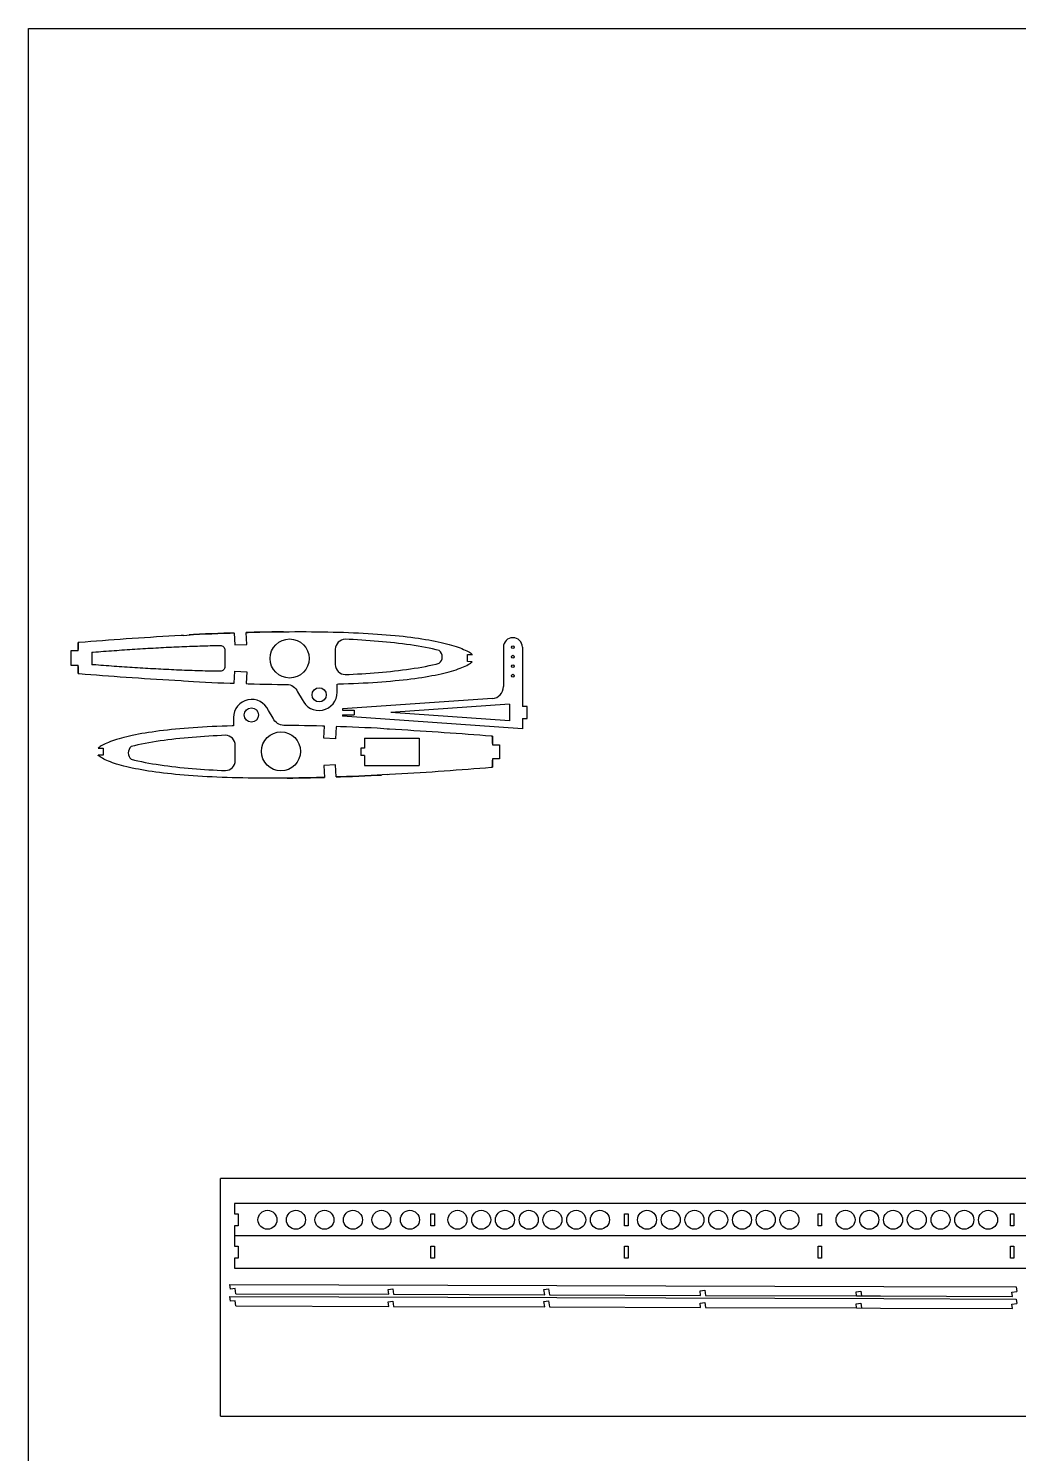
# Model space of a CAD drawing. Header units: inches. Extents: x 14 to 1585, y 4 to 1231.
# Drawn here: x 14 to 431, y 631 to 1231 of the extents above; entities that cross this region are included whole.
import ezdxf

# ---------------------------------------------------------------- set-up
doc = ezdxf.new("R2010")
doc.units = ezdxf.units.IN
doc.header["$MEASUREMENT"] = 0
doc.layers.add('7', color=7, linetype='Continuous')
doc.layers.add('LAYER01', color=7, linetype='Continuous')

# ---------------------------------------------------------------- blocks, each defined once
blk = doc.blocks.new('*U15')
blk.add_circle((0, 0), 4)
blk = doc.blocks.new('*U18')
at = {"color": 0, "linetype": 'ByBlock', "lineweight": -2, "transparency": 16777216}
for p in [(0, 0), (12, 0), (24, 0), (36, 0), (48, 0), (60, 0)]:
    blk.add_blockref('*U15', p, dxfattribs=at)
blk = doc.blocks.new('*U19')
blk.add_circle((0, 0), 4)
blk = doc.blocks.new('*U20')
at = {"color": 0, "linetype": 'ByBlock', "lineweight": -2, "transparency": 16777216}
for p in [(0, 0), (10, 0), (20, 0), (30, 0), (40, 0), (50, 0), (60, 0)]:
    blk.add_blockref('*U19', p, dxfattribs=at)
blk = doc.blocks.new('*U1')
blk.add_circle((0, 0), 4)
blk = doc.blocks.new('*U2')
at = {"color": 0, "linetype": 'ByBlock', "lineweight": -2, "transparency": 16777216}
for p in [(0, 0), (10, 0), (20, 0), (30, 0), (40, 0), (50, 0), (60, 0)]:
    blk.add_blockref('*U1', p, dxfattribs=at)
blk = doc.blocks.new('*U3')
blk.add_circle((0, 0), 4)
blk = doc.blocks.new('*U4')
at = {"color": 0, "linetype": 'ByBlock', "lineweight": -2, "transparency": 16777216}
for p in [(0, 0), (10, 0), (20, 0), (30, 0), (40, 0), (50, 0), (60, 0)]:
    blk.add_blockref('*U3', p, dxfattribs=at)

msp = doc.modelspace()

# ---------------------------------------------------------------- linework, layer by layer
at = {"color": 2}
for p, q in [((35.36, 972.53), (35.36, 969.53)), ((35.36, 969.01), (35.36, 972.49)), ((35.36, 969.01), (32.36, 969.01)), ((32.36, 969.01), (32.36, 963.01)), ((41.14, 968.51), (41.14, 963.21)), ((214.43, 970.56), (214.43, 953.96)), ((32.36, 963.01), (35.36, 963.01)), ((35.36, 959.48), (35.36, 963.01)), ((35.36, 962.48), (35.36, 959.48)), ((101.12, 955.49), (101.12, 955.44)), ((144.43, 951.59), (144.37, 955.07)), ((209.78, 948.98), (146.64, 944.56)), ((217.02, 946.56), (166.97, 943.06)), ((217.02, 939.56), (166.97, 943.06)), ((217.02, 946.56), (217.02, 939.56)), ((100.75, 940.94), (100.8, 937.47)), ((144.06, 937.05), (144.06, 937.1)), ((222.43, 936.26), (146.64, 941.56)), ((155.93, 932.28), (155.93, 928.03)), ((155.93, 932.28), (178.93, 932.28)), ((178.93, 932.28), (178.93, 920.78)), ((209.82, 930.06), (209.82, 933.05)), ((209.82, 933.05), (209.82, 929.53)), ((155.93, 928.03), (154.43, 928.03)), ((154.43, 928.03), (154.43, 925.03)), ((155.93, 925.03), (154.43, 925.03)), ((155.93, 925.03), (155.93, 920.78)), ((209.82, 929.53), (212.82, 929.53)), ((212.82, 929.53), (212.82, 923.53)), ((155.93, 920.78), (178.93, 920.78)), ((212.82, 923.53), (209.82, 923.53)), ((209.82, 923.53), (209.82, 920.04)), ((209.82, 920.01), (209.82, 923.01))]:
    msp.add_line(p, q, dxfattribs=at)
at = {"color": 40, "true_color": 0xf8d731}
for p, q in [((146.64, 944.56), (146.64, 944.06)), ((146.64, 944.06), (151.64, 944.06)), ((146.64, 942.06), (146.64, 941.56)), ((146.64, 942.06), (151.64, 942.06))]:
    msp.add_line(p, q, dxfattribs=at)
for p, q in [((95.31, 646.94), (95.34, 746.94)), ((1095.31, 746.94), (95.34, 746.94)), ((793.64, 736.37), (101.21, 736.37)), ((101.21, 736.37), (101.21, 732.07)), ((101.21, 732.07), (102.71, 732.07)), ((102.71, 732.07), (102.71, 727.07)), ((183.93, 729.57), (183.93, 732.07)), ((183.93, 732.07), (185.43, 732.07)), ((185.43, 732.07), (185.43, 727.07)), ((265.43, 729.57), (265.43, 732.07)), ((265.43, 732.07), (266.93, 732.07)), ((266.93, 732.07), (266.93, 727.07)), ((346.93, 729.57), (346.93, 732.07)), ((346.93, 732.07), (348.43, 732.07)), ((348.43, 732.07), (348.43, 727.07)), ((427.91, 729.57), (427.91, 732.07)), ((427.91, 732.07), (429.41, 732.07)), ((429.41, 732.07), (429.41, 727.07)), ((101.21, 727.07), (101.21, 722.77)), ((102.71, 727.07), (101.21, 727.07)), ((183.93, 727.07), (183.93, 729.57)), ((185.43, 727.07), (183.93, 727.07)), ((265.43, 727.07), (265.43, 729.57)), ((266.93, 727.07), (265.43, 727.07)), ((346.93, 727.07), (346.93, 729.57)), ((348.43, 727.07), (346.93, 727.07)), ((427.91, 727.07), (427.91, 729.57)), ((429.41, 727.07), (427.91, 727.07)), ((793.64, 722.77), (101.21, 722.77)), ((101.21, 722.77), (101.21, 718.47)), ((101.21, 718.47), (102.71, 718.47)), ((102.71, 718.47), (102.71, 713.47)), ((183.93, 715.97), (183.93, 718.47)), ((183.93, 718.47), (185.43, 718.47)), ((183.93, 713.47), (183.93, 715.97)), ((185.43, 718.47), (185.43, 713.47)), ((265.43, 715.97), (265.43, 718.47)), ((265.43, 718.47), (266.93, 718.47)), ((265.43, 713.47), (265.43, 715.97)), ((266.93, 718.47), (266.93, 713.47)), ((346.93, 715.97), (346.93, 718.47)), ((346.93, 718.47), (348.43, 718.47)), ((346.93, 713.47), (346.93, 715.97)), ((348.43, 718.47), (348.43, 713.47)), ((427.91, 715.97), (427.91, 718.47)), ((427.91, 718.47), (429.41, 718.47)), ((427.91, 713.47), (427.91, 715.97)), ((429.41, 718.47), (429.41, 713.47)), ((101.21, 713.47), (101.21, 709.17)), ((102.71, 713.47), (101.21, 713.47)), ((101.21, 709.17), (793.64, 709.17)), ((185.43, 713.47), (183.93, 713.47)), ((266.93, 713.47), (265.43, 713.47)), ((348.43, 713.47), (346.93, 713.47)), ((429.41, 713.47), (427.91, 713.47)), ((99.21, 702.36), (374.62, 701.46)), ((99.21, 697.28), (374.62, 696.38)), ((101.79, 698.42), (166.15, 698.2)), ((168.17, 698.19), (231.82, 697.97)), ((233.84, 697.96), (297.49, 697.74)), ((299.51, 697.73), (363.16, 697.51)), ((101.79, 693.34), (166.15, 693.12)), ((168.17, 693.11), (231.82, 692.89)), ((233.84, 692.88), (297.49, 692.66)), ((299.51, 692.65), (363.16, 692.43)), ((95.31, 646.94), (1095.31, 646.94))]:
    msp.add_line(p, q)
at = {"color": 7}
for p, q in [((99.5, 700.32), (99.21, 702.36)), ((99.5, 695.24), (99.21, 697.28)), ((101.48, 700.59), (99.5, 700.32)), ((101.79, 698.42), (101.48, 700.59)), ((165.87, 700.15), (167.85, 700.43)), ((166.15, 698.2), (165.87, 700.15)), ((167.85, 700.43), (168.17, 698.19)), ((231.5, 700.22), (233.48, 700.5)), ((231.82, 697.97), (231.5, 700.22)), ((233.48, 700.5), (233.84, 697.96)), ((297.23, 699.59), (299.21, 699.87)), ((297.49, 697.74), (297.23, 699.59)), ((299.21, 699.87), (299.51, 697.73)), ((362.91, 699.3), (364.89, 699.58)), ((363.16, 697.51), (362.91, 699.3)), ((364.89, 699.58), (365.18, 697.51)), ((428.58, 699.08), (430.56, 699.36)), ((428.83, 697.28), (428.58, 699.08)), ((430.29, 701.27), (430.56, 699.36)), ((430.29, 696.19), (430.56, 694.28)), ((101.48, 695.51), (99.5, 695.24)), ((101.79, 693.34), (101.48, 695.51)), ((165.87, 695.07), (167.85, 695.35)), ((166.15, 693.12), (165.87, 695.07)), ((167.85, 695.35), (168.17, 693.11)), ((231.5, 695.14), (233.48, 695.42)), ((231.82, 692.89), (231.5, 695.14)), ((233.48, 695.42), (233.84, 692.88)), ((297.23, 694.51), (299.21, 694.79)), ((297.49, 692.66), (297.23, 694.51)), ((299.21, 694.79), (299.51, 692.65)), ((362.91, 694.22), (364.89, 694.5)), ((363.16, 692.43), (362.91, 694.22)), ((364.89, 694.5), (365.18, 692.43)), ((428.58, 694), (430.56, 694.28)), ((428.83, 692.2), (428.58, 694))]:
    msp.add_line(p, q, dxfattribs=at)
at = {"color": 3}
msp.add_lwpolyline([(14.46, 1230.98), (1584.87, 1230.98), (1584.87, 4.11), (14.46, 4.11)], close=True, dxfattribs=at)
at = {"color": 2}
for centre, radius in [((124.41, 965.81), 8.22), ((218.43, 970.56), 0.6), ((218.43, 966.56), 0.6), ((218.43, 962.56), 0.6), ((218.43, 958.56), 0.6), ((136.86, 950.5), 3), ((108.32, 942.03), 3), ((120.77, 926.73), 8.22)]:
    msp.add_circle(centre, radius, dxfattribs=at)
for centre, radius, start, end in [((218.43, 970.56), 4, 359.99684, 179.99684), ((185.21, 966.47), 3.48, 309.95246, 50.04754), ((209.43, 953.96), 5, 273.99684, 359.99684), ((108.41, 940.93), 7.66, 23.06424, 179.87258), ((136.77, 951.61), 7.66, 203.06424, 359.87258), ((59.96, 926.06), 3.48, 129.95246, 230.04754)]:
    msp.add_arc(centre, radius, start, end, dxfattribs=at)
at = {"layer": '7', "color": 2, "linetype": 'Continuous'}
for points in [[(79.74, 975.52), (78.73, 975.47), (76.14, 975.32), (73.56, 975.17), (70.98, 975.02), (68.41, 974.86), (65.83, 974.7), (63.27, 974.53), (60.72, 974.36), (58.16, 974.19), (55.64, 974.02), (53.11, 973.84), (50.59, 973.66), (48.1, 973.48), (45.62, 973.29), (43.14, 973.1), (40.7, 972.91), (38.27, 972.72), (35.83, 972.53), (35.36, 972.49)], [(79.74, 975.52), (83.9, 975.88), (86.48, 976.01), (89.06, 976.13), (91.64, 976.24), (94.21, 976.35), (96.77, 976.45), (99.32, 976.54), (101.12, 976.6)], [(101.12, 976.6), (99.32, 976.54), (96.77, 976.45), (94.21, 976.34), (91.64, 976.24), (89.06, 976.12), (86.48, 976.01), (83.9, 975.88), (82.14, 975.79)], [(101.12, 976.54), (101.39, 971.5), (106.39, 971.77), (106.11, 976.76)], [(121.81, 977.08), (121.77, 977.08), (119.34, 977.05), (116.91, 977.01), (114.42, 976.96), (111.94, 976.91), (109.45, 976.85), (106.93, 976.78), (106.12, 976.76)], [(106.38, 976.77), (106.93, 976.79), (109.45, 976.85), (111.94, 976.91), (114.42, 976.97), (116.91, 977.01), (119.34, 977.05), (121.77, 977.08), (124.21, 977.1), (126.58, 977.11), (128.96, 977.11), (131.33, 977.11), (133.64, 977.1), (135.94, 977.08), (138.25, 977.05), (140.47, 977.01), (142.7, 976.96), (144.93, 976.9), (147.07, 976.83), (149.21, 976.76), (151.35, 976.67), (153.39, 976.58), (155.44, 976.48), (157.48, 976.36), (159.42, 976.24), (161.36, 976.11), (163.3, 975.97), (165.13, 975.82), (166.96, 975.67), (168.79, 975.5), (170.5, 975.32), (172.21, 975.14), (173.92, 974.94), (175.51, 974.75), (177.1, 974.54), (178.68, 974.32), (180.14, 974.1), (181.59, 973.87), (183.04, 973.62), (184.36, 973.38), (185.68, 973.12), (186.99, 972.85), (188.17, 972.6), (189.35, 972.32), (190.52, 972.03), (191.55, 971.76), (192.58, 971.47), (193.6, 971.16), (194.48, 970.88), (195.36, 970.58), (196.23, 970.25), (196.96, 969.96), (197.68, 969.65), (198.39, 969.33), (198.97, 969.04), (199.53, 968.75), (200.09, 968.42), (200.51, 968.15), (200.92, 967.85), (201.3, 967.53), (201.35, 967.49)], [(187.44, 969.14), (186.06, 969.48), (184.61, 969.82), (183.14, 970.14), (181.61, 970.44), (180.07, 970.73), (178.49, 971.01), (176.9, 971.27), (175.28, 971.51), (173.64, 971.74), (171.98, 971.96), (170.32, 972.17), (168.63, 972.36), (166.93, 972.55), (165.22, 972.72), (163.5, 972.88), (161.78, 973.03), (160.04, 973.17), (158.29, 973.3), (156.54, 973.42), (154.78, 973.53), (153, 973.64), (151.23, 973.74), (149.45, 973.82), (147.82, 973.9)], [(201.32, 964.47), (199.28, 964.49), (199.28, 967.49), (201.34, 967.49)], [(101.12, 955.49), (101.12, 955.49), (101.39, 960.48), (106.38, 960.21), (106.11, 955.22)], [(144.37, 955.07), (144.93, 955.08), (147.07, 955.15), (149.21, 955.22), (151.35, 955.31), (153.39, 955.4), (155.44, 955.5), (157.48, 955.62), (159.42, 955.74), (161.36, 955.87), (163.3, 956.01), (165.13, 956.15), (166.96, 956.31), (168.79, 956.48), (170.5, 956.65), (172.21, 956.84), (173.92, 957.03), (175.51, 957.23), (177.1, 957.44), (178.68, 957.66), (180.14, 957.88), (181.59, 958.11), (183.04, 958.36), (184.36, 958.6), (185.68, 958.85), (186.99, 959.12), (188.17, 959.38), (189.35, 959.66), (190.52, 959.95), (191.55, 960.22), (192.58, 960.51), (193.6, 960.81), (194.48, 961.1), (195.36, 961.4), (196.23, 961.72), (196.96, 962.02), (197.68, 962.33), (198.39, 962.65), (198.97, 962.93), (199.53, 963.23), (200.09, 963.56), (200.51, 963.83), (200.92, 964.13), (201.3, 964.45), (201.32, 964.47)], [(147.82, 959.05), (149.45, 959.13), (151.23, 959.21), (153, 959.31), (154.78, 959.42), (156.54, 959.53), (158.29, 959.65), (160.04, 959.78), (161.78, 959.92), (163.5, 960.07), (165.22, 960.23), (166.93, 960.4), (168.63, 960.59), (170.32, 960.78), (171.98, 960.98), (173.64, 961.2), (175.28, 961.44), (176.9, 961.68), (178.49, 961.94), (180.07, 962.22), (181.61, 962.51), (183.14, 962.81), (184.61, 963.13), (186.06, 963.46), (187.44, 963.81)], [(35.36, 959.48), (35.83, 959.44), (38.27, 959.25), (40.7, 959.06), (43.14, 958.87), (45.62, 958.68), (48.1, 958.5), (50.59, 958.32), (53.11, 958.14), (55.64, 957.96), (58.16, 957.78), (60.72, 957.61), (63.27, 957.44), (65.83, 957.27), (68.41, 957.11), (70.98, 956.96), (73.56, 956.8), (76.14, 956.65), (78.73, 956.51), (79.74, 956.45)], [(79.74, 956.45), (83.9, 956.1), (86.48, 955.97), (89.06, 955.85), (91.64, 955.74), (94.21, 955.63), (96.77, 955.53), (99.32, 955.44), (101.12, 955.38)], [(106.11, 955.22), (106.93, 955.19), (109.45, 955.13), (111.94, 955.07), (114.42, 955.01), (116.91, 954.97), (119.34, 954.93), (121.77, 954.9), (123.21, 954.89)], [(100.8, 937.47), (100.25, 937.46), (98.11, 937.39), (95.97, 937.32), (93.83, 937.23), (91.78, 937.14), (89.74, 937.03), (87.7, 936.92), (85.75, 936.8), (83.81, 936.67), (81.87, 936.53), (80.04, 936.38), (78.21, 936.22), (76.39, 936.05), (74.67, 935.88), (72.96, 935.7), (71.25, 935.5), (69.66, 935.31), (68.08, 935.1), (66.49, 934.87), (65.04, 934.66), (63.58, 934.42), (62.13, 934.17), (60.81, 933.94), (59.5, 933.68), (58.18, 933.41), (57, 933.15), (55.83, 932.88), (54.66, 932.59), (53.63, 932.32), (52.6, 932.03), (51.57, 931.72), (50.69, 931.44), (49.81, 931.14), (48.95, 930.81), (48.22, 930.52), (47.49, 930.21), (46.78, 929.88), (46.21, 929.6), (45.64, 929.3), (45.09, 928.98), (44.67, 928.7), (44.26, 928.41), (43.87, 928.09), (43.85, 928.07)], [(139.06, 937.32), (138.25, 937.34), (135.72, 937.41), (133.24, 937.47), (130.75, 937.52), (128.27, 937.57), (125.83, 937.6), (123.4, 937.63), (121.96, 937.65)], [(144.06, 937.05), (144.06, 937.05), (143.79, 932.06), (138.79, 932.33), (139.06, 937.32)], [(165.44, 936.09), (161.28, 936.44), (158.69, 936.56), (156.12, 936.68), (153.54, 936.8), (150.96, 936.9), (148.41, 937), (145.85, 937.1), (144.06, 937.16)], [(209.82, 933.05), (209.34, 933.09), (206.91, 933.29), (204.47, 933.48), (202.04, 933.66), (199.56, 933.85), (197.07, 934.04), (194.59, 934.22), (192.06, 934.4), (189.54, 934.58), (187.01, 934.75), (184.46, 934.93), (181.9, 935.1), (179.35, 935.26), (176.77, 935.42), (174.19, 935.58), (171.62, 935.73), (169.03, 935.88), (166.45, 936.03), (165.44, 936.09)], [(97.36, 933.49), (95.72, 933.41), (93.94, 933.32), (92.17, 933.23), (90.4, 933.12), (88.64, 933.01), (86.89, 932.89), (85.14, 932.76), (83.4, 932.62), (81.67, 932.47), (79.95, 932.31), (78.24, 932.13), (76.54, 931.95), (74.85, 931.76), (73.19, 931.55), (71.53, 931.33), (69.9, 931.1), (68.27, 930.85), (66.69, 930.6), (65.11, 930.32), (63.56, 930.03), (62.04, 929.73), (60.57, 929.41), (59.11, 929.07), (57.73, 928.73)], [(43.85, 928.07), (45.9, 928.05), (45.9, 925.05), (43.83, 925.05)], [(138.8, 915.77), (138.25, 915.75), (135.72, 915.68), (133.24, 915.62), (130.75, 915.57), (128.27, 915.53), (125.83, 915.49), (123.4, 915.46), (120.97, 915.44), (118.59, 915.43), (116.22, 915.42), (113.84, 915.43), (111.54, 915.44), (109.23, 915.46), (106.93, 915.49), (104.7, 915.53), (102.47, 915.58), (100.25, 915.64), (98.11, 915.7), (95.97, 915.78), (93.83, 915.86), (91.78, 915.96), (89.74, 916.06), (87.7, 916.17), (85.75, 916.29), (83.81, 916.42), (81.87, 916.57), (80.04, 916.71), (78.21, 916.87), (76.39, 917.04), (74.67, 917.21), (72.96, 917.39), (71.25, 917.59), (69.66, 917.79), (68.08, 918), (66.49, 918.22), (65.04, 918.44), (63.58, 918.67), (62.13, 918.92), (60.81, 919.16), (59.5, 919.41), (58.18, 919.68), (57, 919.94), (55.83, 920.21), (54.66, 920.5), (53.63, 920.78), (52.6, 921.06), (51.57, 921.37), (50.69, 921.66), (49.81, 921.96), (48.95, 922.28), (48.22, 922.57), (47.49, 922.88), (46.78, 923.21), (46.21, 923.49), (45.64, 923.79), (45.09, 924.11), (44.67, 924.39), (44.26, 924.69), (43.87, 925.01), (43.83, 925.05)], [(57.73, 923.4), (59.11, 923.05), (60.57, 922.72), (62.04, 922.4), (63.56, 922.09), (65.11, 921.8), (66.69, 921.53), (68.27, 921.27), (69.9, 921.02), (71.53, 920.79), (73.19, 920.57), (74.85, 920.37), (76.54, 920.17), (78.24, 919.99), (79.95, 919.82), (81.67, 919.66), (83.4, 919.51), (85.14, 919.37), (86.89, 919.24), (88.64, 919.11), (90.4, 919), (92.17, 918.9), (93.94, 918.8), (95.72, 918.71), (97.36, 918.64)], [(144.05, 915.99), (143.78, 921.04), (138.79, 920.77), (139.06, 915.77)], [(165.44, 917.01), (166.45, 917.07), (169.03, 917.22), (171.62, 917.37), (174.19, 917.52), (176.77, 917.68), (179.35, 917.84), (181.9, 918), (184.46, 918.17), (187.01, 918.35), (189.54, 918.52), (192.06, 918.7), (194.59, 918.88), (197.07, 919.06), (199.56, 919.25), (202.04, 919.44), (204.47, 919.62), (206.91, 919.81), (209.34, 920.01), (209.82, 920.04)], [(123.37, 915.46), (123.4, 915.46), (125.83, 915.49), (128.27, 915.53), (130.75, 915.57), (133.24, 915.62), (135.72, 915.68), (138.25, 915.75), (139.06, 915.78)], [(165.44, 917.01), (161.28, 916.65), (158.69, 916.53), (156.12, 916.41), (153.54, 916.3), (150.96, 916.19), (148.41, 916.09), (145.85, 915.99), (144.06, 915.93)], [(144.06, 915.93), (145.85, 916), (148.41, 916.09), (150.96, 916.19), (153.54, 916.3), (156.12, 916.41), (158.69, 916.53), (161.28, 916.65), (163.04, 916.74)]]:
    msp.add_lwpolyline(points, dxfattribs=at)
for points in [[(147.82, 973.9, 0.409078), (143.66, 969.67), (143.66, 963.28, 0.409078), (147.82, 959.05)], [(41.14, 968.46), (41.69, 968.51), (42.79, 968.59), (43.89, 968.68), (44.99, 968.76), (46.09, 968.84), (47.19, 968.92), (48.29, 969), (49.39, 969.08), (50.49, 969.16), (51.59, 969.24), (52.69, 969.32), (53.78, 969.39), (54.88, 969.47), (55.98, 969.54), (57.08, 969.62), (58.18, 969.69), (59.28, 969.76), (60.37, 969.83), (61.47, 969.9), (62.57, 969.97), (63.67, 970.03), (64.76, 970.1), (65.86, 970.16), (66.96, 970.22), (68.05, 970.28), (69.15, 970.34), (70.24, 970.4), (71.34, 970.46), (72.44, 970.51), (73.53, 970.57), (74.63, 970.62), (75.72, 970.67), (76.82, 970.72), (77.91, 970.77), (79.01, 970.82), (80.1, 970.86), (81.19, 970.91), (82.29, 970.95), (83.38, 970.99), (84.47, 971.03), (85.56, 971.06), (86.66, 971.1), (87.75, 971.13), (88.84, 971.16), (89.93, 971.19), (91.02, 971.22), (92.11, 971.25), (93.2, 971.27), (94.29, 971.29), (95.14, 971.31, -0.419355), (97.18, 969.31), (97.18, 962.41, -0.414214), (95.18, 960.41), (93.2, 960.41), (92.11, 960.43), (91.02, 960.46), (89.93, 960.48), (88.84, 960.51), (87.75, 960.55), (86.66, 960.58), (85.56, 960.61), (84.47, 960.65), (83.38, 960.69), (82.29, 960.73), (81.19, 960.77), (80.1, 960.82), (79.01, 960.86), (77.91, 960.91), (76.82, 960.96), (75.72, 961.01), (74.63, 961.06), (73.53, 961.11), (72.44, 961.16), (71.34, 961.22), (70.24, 961.28), (69.15, 961.33), (68.05, 961.39), (66.96, 961.46), (65.86, 961.52), (64.76, 961.58), (63.67, 961.65), (62.57, 961.71), (61.47, 961.78), (60.37, 961.85), (59.28, 961.92), (58.18, 961.99), (57.08, 962.06), (55.98, 962.13), (54.88, 962.21), (53.78, 962.28), (52.69, 962.36), (51.59, 962.44), (50.49, 962.51), (49.39, 962.59), (48.29, 962.67), (47.19, 962.75), (46.09, 962.83), (44.99, 962.92), (43.89, 963), (42.79, 963.08), (41.69, 963.17), (41.14, 963.21)], [(123.2, 954.89, -0.296999), (127.73, 951.84), (129.72, 948.61)], [(121.97, 937.65, -0.296999), (117.45, 940.7), (115.46, 943.93)], [(97.36, 918.64, 0.409078), (101.52, 922.87), (101.52, 929.25, 0.409078), (97.36, 933.49)]]:
    msp.add_lwpolyline(points, format="xyb", dxfattribs=at)
at = {"layer": 'LAYER01', "color": 2, "linetype": 'Continuous'}
for p, q in [((222.43, 970.56), (222.43, 945.56)), ((224.43, 945.56), (222.43, 945.56)), ((224.43, 940.56), (224.43, 945.56)), ((222.43, 940.56), (224.43, 940.56)), ((222.43, 940.56), (222.43, 936.26))]:
    msp.add_line(p, q, dxfattribs=at)
at = {"layer": 'LAYER01'}
for p, q in [((151.64, 944.06), (151.64, 942.06)), ((363.16, 697.51), (373.16, 697.48)), ((373.16, 697.48), (428.83, 697.28)), ((374.62, 701.46), (430.29, 701.27)), ((374.62, 696.38), (430.29, 696.19)), ((363.16, 692.43), (373.16, 692.4)), ((373.16, 692.4), (428.83, 692.2))]:
    msp.add_line(p, q, dxfattribs=at)

# ---------------------------------------------------------------- block references
for name, p in [('*U18', (115.07, 729.57)), ('*U20', (195.09, 729.57)), ('*U2', (274.89, 729.57)), ('*U4', (358.5, 729.57))]:
    msp.add_blockref(name, p)

doc.saveas('drawing.dxf')
